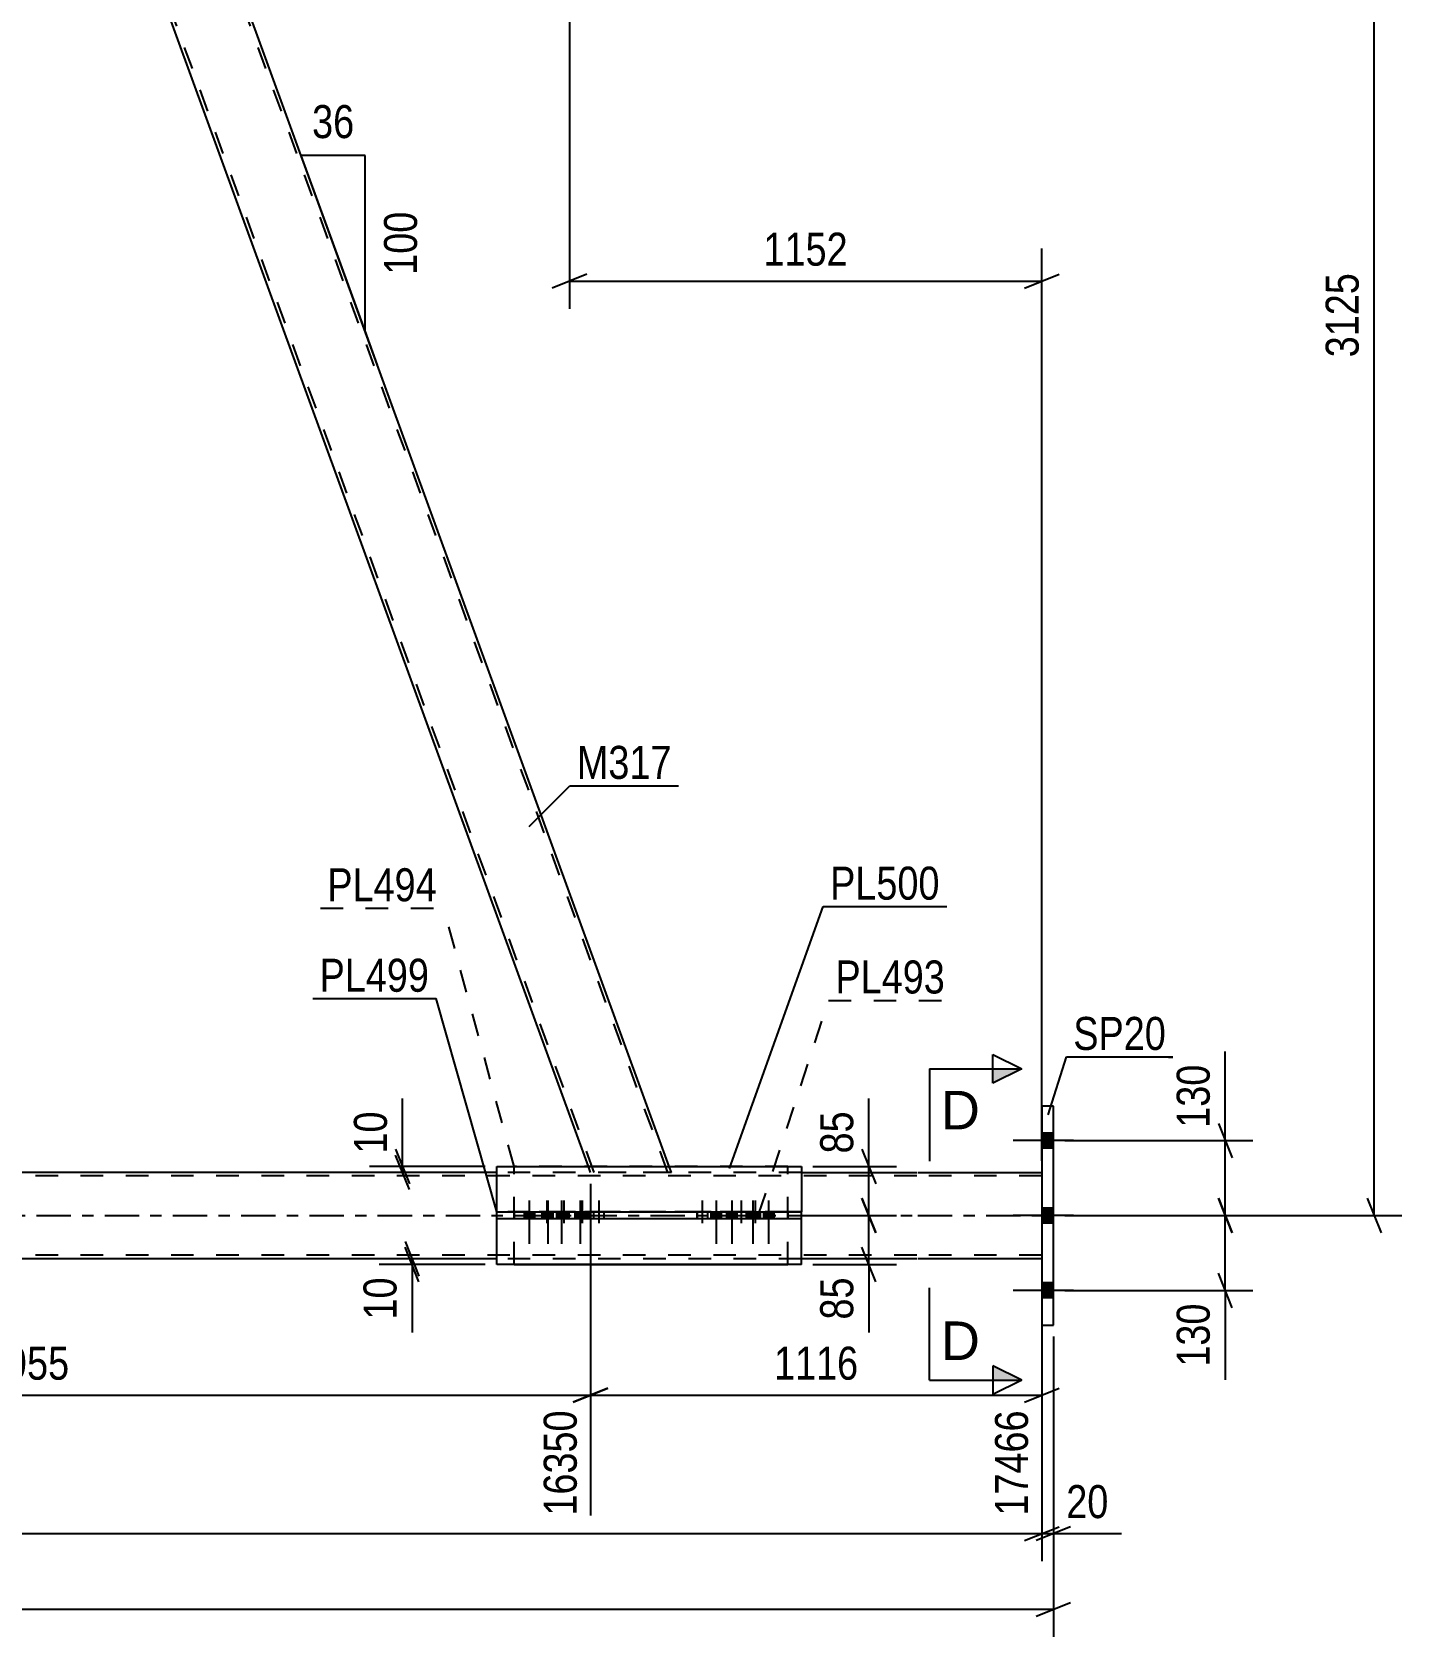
# Model space of a CAD drawing. Header units: millimetres. Extents: x 0 to 1189, y 0 to 841.
# Drawn here: x 930.7 to 1049.5, y 416.7 to 555.9 of the extents above; entities that cross this region are included whole.
import ezdxf

# ---------------------------------------------------------------- set-up
doc = ezdxf.new("R2010")
doc.units = ezdxf.units.MM
doc.linetypes.add('DXK_LINE_DOT2', pattern=[3.9198, 1.9599, -1.9599])
doc.linetypes.add('DXK_LINE_DOT3', pattern=[5.9187, 2.979, -0.9799, 0.9799, -0.9799])
doc.styles.add('Arial', font='ARIAL.TTF', dxfattribs={"height": 0.2})
doc.styles.add('Arial Narrow', font='ARIALN.TTF', dxfattribs={"height": 0.2})

# ---------------------------------------------------------------- blocks, each defined once
blk = doc.blocks.new('Bolt-570385304-7836 - 7820')
at = {"color": 1, "linetype": 'DXK_LINE_DOT2'}
for p, q in [((975.35, 454.55), (975.35, 450.8)), ((976.81, 454.55), (976.81, 450.8)), ((978.4, 454.55), (978.4, 450.8)), ((979.85, 454.55), (979.85, 450.8)), ((974.9, 453.55), (974.9, 452.95)), ((975.8, 453.55), (975.8, 452.95)), ((976.36, 453.55), (976.36, 452.95)), ((977.26, 453.55), (977.26, 452.95)), ((977.95, 453.55), (977.95, 452.95)), ((978.85, 453.55), (978.85, 452.95)), ((979.4, 453.55), (979.4, 452.95)), ((980.3, 453.55), (980.3, 452.95))]:
    blk.add_line(p, q, dxfattribs=at)
blk = doc.blocks.new('Bolt-570385304-7837 - 7820')
at = {"color": 1, "linetype": 'DXK_LINE_DOT2'}
for p, q in [((988.83, 454.55), (988.83, 450.8)), ((990.03, 454.55), (990.03, 450.8)), ((992.2, 454.55), (992.2, 450.8)), ((993.41, 454.55), (993.41, 450.8)), ((988.38, 453.55), (988.38, 452.95)), ((989.28, 453.55), (989.28, 452.95)), ((989.58, 453.55), (989.58, 452.95)), ((990.48, 453.55), (990.48, 452.95)), ((991.75, 453.55), (991.75, 452.95)), ((992.65, 453.55), (992.65, 452.95)), ((992.96, 453.55), (992.96, 452.95)), ((993.86, 453.55), (993.86, 452.95))]:
    blk.add_line(p, q, dxfattribs=at)
blk = doc.blocks.new('Part-570385304-8322 - 7820')
at = {"color": 2, "linetype": 'Continuous'}
for p, q in [((971, 453.55), (976.97, 453.55)), ((971, 452.95), (971, 453.55)), ((976.97, 452.95), (971, 452.95)), ((976.97, 453.55), (990.19, 453.55)), ((976.97, 453.55), (976.97, 452.95)), ((990.19, 452.95), (976.97, 452.95)), ((990.19, 453.55), (997.43, 453.55)), ((990.19, 453.55), (990.19, 452.95)), ((997.43, 452.95), (990.19, 452.95)), ((997.43, 453.55), (997.43, 453.55)), ((997.43, 452.95), (997.43, 453.55))]:
    blk.add_line(p, q, dxfattribs=at)
at = {"color": 7, "linetype": 'DXK_LINE_DOT2'}
for p, q in [((997.43, 453.55), (971, 453.55)), ((997.43, 452.95), (971, 452.95)), ((997.43, 452.95), (997.43, 452.95))]:
    blk.add_line(p, q, dxfattribs=at)
blk = doc.blocks.new('Bolt-570385304-8556 - 7820')
at = {"linetype": 'Continuous'}
for points in [[(990.48, 453.55), (989.58, 453.55), (989.58, 452.95), (990.48, 452.95)], [(991.84, 453.55), (990.94, 453.55), (990.94, 452.95), (991.84, 452.95)], [(993.67, 453.55), (992.77, 453.55), (992.77, 452.95), (993.67, 452.95)], [(995.03, 453.55), (994.13, 453.55), (994.13, 452.95), (995.03, 452.95)]]:
    blk.add_hatch(color=1, dxfattribs=at).paths.add_polyline_path(points)
at = {"color": 1, "linetype": 'Continuous'}
for p, q in [((990.03, 454.55), (990.03, 450.8)), ((991.39, 454.55), (991.39, 450.8)), ((993.22, 454.55), (993.22, 450.8)), ((994.58, 454.55), (994.58, 450.8)), ((989.58, 453.55), (989.58, 452.95)), ((990.48, 453.55), (990.48, 452.95)), ((990.94, 453.55), (990.94, 452.95)), ((991.84, 453.55), (991.84, 452.95)), ((992.77, 453.55), (992.77, 452.95)), ((993.67, 453.55), (993.67, 452.95)), ((994.13, 453.55), (994.13, 452.95)), ((995.03, 453.55), (995.03, 452.95))]:
    blk.add_line(p, q, dxfattribs=at)
blk = doc.blocks.new('Bolt-570385304-8547 - 7820')
at = {"linetype": 'Continuous'}
for points in [[(1018.28, 460.39), (1018.28, 459.09), (1019.28, 459.09), (1019.28, 460.39)], [(1018.28, 460.39), (1018.28, 459.09), (1019.28, 459.09), (1019.28, 460.39)], [(1018.28, 460.39), (1018.28, 459.09), (1019.28, 459.09), (1019.28, 460.39)], [(1018.28, 453.89), (1018.28, 452.59), (1019.28, 452.59), (1019.28, 453.89)], [(1018.28, 453.89), (1018.28, 452.59), (1019.28, 452.59), (1019.28, 453.89)], [(1018.28, 447.39), (1018.28, 446.09), (1019.28, 446.09), (1019.28, 447.39)], [(1018.28, 447.39), (1018.28, 446.09), (1019.28, 446.09), (1019.28, 447.39)], [(1018.28, 447.39), (1018.28, 446.09), (1019.28, 446.09), (1019.28, 447.39)]]:
    blk.add_hatch(color=1, dxfattribs=at).paths.add_polyline_path(points)
at = {"color": 1, "linetype": 'Continuous'}
for p, q in [((1021.03, 459.74), (1015.78, 459.74)), ((1021.03, 459.74), (1015.78, 459.74)), ((1021.03, 459.74), (1015.78, 459.74)), ((1019.28, 460.39), (1018.28, 460.39)), ((1019.28, 460.39), (1018.28, 460.39)), ((1019.28, 460.39), (1018.28, 460.39)), ((1019.28, 459.09), (1018.28, 459.09)), ((1019.28, 459.09), (1018.28, 459.09)), ((1019.28, 459.09), (1018.28, 459.09)), ((1021.03, 453.24), (1015.78, 453.24)), ((1021.03, 453.24), (1015.78, 453.24)), ((1019.28, 453.89), (1018.28, 453.89)), ((1019.28, 453.89), (1018.28, 453.89)), ((1019.28, 452.59), (1018.28, 452.59)), ((1019.28, 452.59), (1018.28, 452.59)), ((1019.28, 447.39), (1018.28, 447.39)), ((1019.28, 447.39), (1018.28, 447.39)), ((1019.28, 447.39), (1018.28, 447.39)), ((1021.03, 446.74), (1015.78, 446.74)), ((1021.03, 446.74), (1015.78, 446.74)), ((1021.03, 446.74), (1015.78, 446.74)), ((1019.28, 446.09), (1018.28, 446.09)), ((1019.28, 446.09), (1018.28, 446.09)), ((1019.28, 446.09), (1018.28, 446.09))]:
    blk.add_line(p, q, dxfattribs=at)
blk = doc.blocks.new('Part-570385304-8025 - 7820')
at = {"color": 2, "linetype": 'Continuous'}
for p, q in [((971, 453.55), (971, 457.5)), ((971, 457.5), (997.43, 457.5)), ((997.43, 457.5), (997.43, 453.55)), ((971, 449), (971, 452.95)), ((997.43, 449), (997.43, 452.95)), ((997.43, 449), (971, 449))]:
    blk.add_line(p, q, dxfattribs=at)
at = {"color": 7, "linetype": 'DXK_LINE_DOT2'}
for p, q in [((971, 452.95), (971, 453.55)), ((997.43, 452.95), (997.43, 453.55))]:
    blk.add_line(p, q, dxfattribs=at)
blk = doc.blocks.new('Part-570385304-8071 - 7820')
at = {"color": 7, "linetype": 'DXK_LINE_DOT2'}
for p, q in [((996.25, 453.55), (972.5, 453.55)), ((972.5, 453.55), (972.5, 452.95)), ((996.25, 452.95), (972.5, 452.95)), ((978.97, 453.55), (978.97, 452.95)), ((988.38, 452.95), (988.38, 453.55)), ((996.25, 453.55), (996.25, 452.95))]:
    blk.add_line(p, q, dxfattribs=at)
blk = doc.blocks.new('Part-570385304-8166 - 7820')
at = {"color": 7, "linetype": 'DXK_LINE_DOT2'}
for p, q in [((979.46, 456.99), (925.32, 605.74)), ((985.84, 456.99), (931.7, 605.74)), ((979.14, 456.99), (978.95, 457.5)), ((986.16, 456.99), (979.14, 456.99)), ((986.16, 456.99), (985.97, 457.5))]:
    blk.add_line(p, q, dxfattribs=at)
at = {"color": 2, "linetype": 'Continuous'}
for p, q in [((978.95, 457.5), (925.18, 605.24)), ((985.97, 457.5), (932.2, 605.24))]:
    blk.add_line(p, q, dxfattribs=at)
blk = doc.blocks.new('Part-570385304-8171 - 7820')
at = {"color": 7, "linetype": 'DXK_LINE_DOT2'}
for p, q in [((996.25, 457.5), (972.5, 457.5)), ((972.5, 449), (972.5, 457.5)), ((996.25, 449), (996.25, 457.5))]:
    blk.add_line(p, q, dxfattribs=at)
at = {"color": 2, "linetype": 'Continuous'}
for q in [(996.25, 449), (972.5, 449)]:
    blk.add_line((972.5, 449), q, dxfattribs=at)
blk = doc.blocks.new('Part-570385304-8192 - 7820')
at = {"color": 2, "linetype": 'Continuous'}
for p, q in [((971, 456.99), (893.42, 456.99)), ((997.43, 456.99), (1007.43, 456.99)), ((1007.53, 456.99), (1018.28, 456.99)), ((971, 449.49), (893.42, 449.49)), ((1007.43, 449.49), (997.43, 449.49)), ((1018.28, 449.49), (1007.53, 449.49))]:
    blk.add_line(p, q, dxfattribs=at)
at = {"color": 7, "linetype": 'DXK_LINE_DOT2'}
for p, q in [((997.43, 456.99), (971, 456.99)), ((1018.28, 456.99), (1018.28, 449.49)), ((1007.43, 456.69), (161.65, 456.69)), ((1018.28, 456.69), (1007.53, 456.69)), ((1007.43, 449.79), (161.65, 449.79)), ((1018.28, 449.79), (1007.53, 449.79)), ((997.43, 449.49), (971, 449.49))]:
    blk.add_line(p, q, dxfattribs=at)
at = {"color": 7, "linetype": 'DXK_LINE_DOT3'}
for p, q in [((161.65, 453.24), (1007.43, 453.24)), ((1007.53, 453.24), (1018.28, 453.24))]:
    blk.add_line(p, q, dxfattribs=at)
blk = doc.blocks.new('Part-570385304-8212 - 7820')
at = {"color": 2, "linetype": 'Continuous'}
for p, q in [((1019.28, 462.74), (1018.28, 462.74)), ((1018.28, 462.74), (1018.28, 443.74)), ((1019.28, 443.74), (1019.28, 462.74)), ((1018.28, 443.74), (1019.28, 443.74))]:
    blk.add_line(p, q, dxfattribs=at)
blk = doc.blocks.new('Bolt-570385304-8557 - 7820')
at = {"linetype": 'Continuous'}
for points in [[(974.27, 453.55), (973.37, 453.55), (973.37, 452.95), (974.27, 452.95)], [(975.87, 453.55), (974.97, 453.55), (974.97, 452.95), (975.87, 452.95)], [(977.08, 453.55), (976.18, 453.55), (976.18, 452.95), (977.08, 452.95)], [(978.68, 453.55), (977.78, 453.55), (977.78, 452.95), (978.68, 452.95)]]:
    blk.add_hatch(color=1, dxfattribs=at).paths.add_polyline_path(points)
at = {"color": 1, "linetype": 'Continuous'}
for p, q in [((973.82, 454.55), (973.82, 450.8)), ((975.42, 454.55), (975.42, 450.8)), ((976.63, 454.55), (976.63, 450.8)), ((978.23, 454.55), (978.23, 450.8)), ((973.37, 453.55), (973.37, 452.95)), ((974.27, 453.55), (974.27, 452.95)), ((974.97, 453.55), (974.97, 452.95)), ((975.87, 453.55), (975.87, 452.95)), ((976.18, 453.55), (976.18, 452.95)), ((977.08, 453.55), (977.08, 452.95)), ((977.78, 453.55), (977.78, 452.95)), ((978.68, 453.55), (978.68, 452.95))]:
    blk.add_line(p, q, dxfattribs=at)
blk = doc.blocks.new('StraightDimension-570385304-10384 - 7820')
at = {"color": 7, "linetype": 'Continuous'}
for p, q in [((1018.28, 442.74), (1018.28, 423.24)), ((1019.28, 442.74), (1019.28, 423.24)), ((1016.78, 425.04), (1019.78, 426.24)), ((1020.78, 426.24), (1017.78, 425.04)), ((1018.28, 425.64), (1019.28, 425.64)), ((1019.28, 425.64), (1025.18, 425.64)), ((1019.28, 425.64), (1025.18, 425.64))]:
    blk.add_line(p, q, dxfattribs=at)
at = {"color": 0}
blk.add_wipeout([(1024.66, 426.39), (1024.66, 430.59), (1019.8, 430.59), (1019.8, 426.39)], dxfattribs=at)
at = {"color": 3, "style": 'Arial Narrow'}
blk.add_text('20', height=2.863, dxfattribs=at).set_placement((1020.4, 426.99))
blk = doc.blocks.new('StraightDimension-570385304-10359 - 7820')
at = {"color": 7, "linetype": 'Continuous'}
for p, q in [((1019.28, 442.74), (1019.28, 416.68)), ((1017.78, 418.48), (1020.78, 419.68)), ((160.65, 419.08), (1019.28, 419.08))]:
    blk.add_line(p, q, dxfattribs=at)
blk = doc.blocks.new('StraightDimension-570385304-10404 - 7820')
at = {"color": 7, "linetype": 'Continuous'}
for p, q in [((1018.28, 442.74), (1018.28, 423.24)), ((1016.78, 425.04), (1019.78, 426.24)), ((161.65, 425.64), (1018.28, 425.64))]:
    blk.add_line(p, q, dxfattribs=at)
blk = doc.blocks.new('StraightDimension-570385304-43969 - 7820')
at = {"color": 7, "linetype": 'Continuous'}
for p, q in [((1003.27, 457.5), (1003.27, 463.41)), ((1003.27, 457.5), (1003.27, 463.41)), ((1002.67, 459), (1003.87, 456)), ((998.43, 457.5), (1005.67, 457.5)), ((1003.27, 453.24), (1003.27, 457.5)), ((1003.87, 451.74), (1002.67, 454.74)), ((998.43, 453.24), (1005.67, 453.24))]:
    blk.add_line(p, q, dxfattribs=at)
at = {"color": 0}
blk.add_wipeout([(1002.52, 462.88), (998.32, 462.88), (998.32, 458.03), (1002.52, 458.03)], dxfattribs=at)
at = {"color": 3, "style": 'Arial Narrow'}
blk.add_text('85', height=2.863, rotation=90.0002, dxfattribs=at).set_placement((1001.92, 458.63))
blk = doc.blocks.new('StraightDimension-570385304-38318 - 7820')
at = {"color": 7, "linetype": 'Continuous'}
for p, q in [((881.41, 455.99), (881.41, 427.21)), ((979.14, 455.99), (979.14, 427.21)), ((882.91, 438.25), (879.91, 437.05)), ((881.41, 437.65), (979.14, 437.65)), ((977.64, 437.05), (980.64, 438.25))]:
    blk.add_line(p, q, dxfattribs=at)
at = {"color": 0}
blk.add_wipeout([(934.53, 438.4), (934.53, 442.6), (926.02, 442.6), (926.02, 438.4)], dxfattribs=at)
at = {"color": 3, "style": 'Arial Narrow'}
blk.add_text('1955', height=2.863, dxfattribs=at).set_placement((926.62, 439))
at = {"color": 0, "linetype": 'Continuous'}
blk.add_wipeout([(978.54, 436.95), (974.34, 436.95), (974.34, 426.61), (978.54, 426.61)], dxfattribs=at)
at = {"color": 3, "linetype": 'Continuous', "style": 'Arial Narrow'}
blk.add_text('16350', height=2.863, rotation=90.0002, dxfattribs=at).set_placement((977.94, 427.21))
blk = doc.blocks.new('StraightDimension-570385304-10912 - 7820')
at = {"color": 7, "linetype": 'Continuous'}
for p, q in [((1033.59, 454.74), (1034.79, 451.74)), ((1020.28, 453.24), (1036.59, 453.24)), ((1034.19, 446.74), (1034.19, 453.24)), ((1034.79, 445.24), (1033.59, 448.24)), ((1020.28, 446.74), (1036.59, 446.74)), ((1034.19, 446.74), (1034.19, 439)), ((1034.19, 446.74), (1034.19, 439))]:
    blk.add_line(p, q, dxfattribs=at)
at = {"color": 0}
blk.add_wipeout([(1033.44, 446.21), (1029.24, 446.21), (1029.24, 439.53), (1033.44, 439.53)], dxfattribs=at)
at = {"color": 3, "style": 'Arial Narrow'}
blk.add_text('130', height=2.863, rotation=90.0002, dxfattribs=at).set_placement((1032.84, 440.13))
blk = doc.blocks.new('StraightDimension-570385304-43935 - 7820')
at = {"color": 7, "linetype": 'Continuous'}
for p, q in [((963.06, 450.99), (964.26, 447.99)), ((964.26, 447.5), (963.06, 450.5)), ((970, 449.49), (960.81, 449.49)), ((970, 449), (960.81, 449)), ((963.66, 449), (963.66, 449.49)), ((963.66, 449), (963.66, 443.09)), ((963.66, 449), (963.66, 443.09))]:
    blk.add_line(p, q, dxfattribs=at)
at = {"color": 0}
blk.add_wipeout([(962.91, 448.47), (958.71, 448.47), (958.71, 443.62), (962.91, 443.62)], dxfattribs=at)
at = {"color": 3, "style": 'Arial Narrow'}
blk.add_text('10', height=2.863, rotation=90.0002, dxfattribs=at).set_placement((962.31, 444.22))
blk = doc.blocks.new('StraightDimension-570385304-10904 - 7820')
at = {"color": 7, "linetype": 'Continuous'}
for p, q in [((1034.19, 459.74), (1034.19, 467.47)), ((1034.19, 459.74), (1034.19, 467.47)), ((1033.59, 461.24), (1034.79, 458.24)), ((1020.28, 459.74), (1036.59, 459.74)), ((1034.19, 453.24), (1034.19, 459.74)), ((1034.79, 451.74), (1033.59, 454.74)), ((1020.28, 453.24), (1036.59, 453.24))]:
    blk.add_line(p, q, dxfattribs=at)
at = {"color": 0}
blk.add_wipeout([(1033.44, 466.95), (1029.24, 466.95), (1029.24, 460.26), (1033.44, 460.26)], dxfattribs=at)
at = {"color": 3, "style": 'Arial Narrow'}
blk.add_text('130', height=2.863, rotation=90.0002, dxfattribs=at).set_placement((1032.84, 460.86))
blk = doc.blocks.new('StraightDimension-570385304-10949 - 7820')
at = {"color": 7, "linetype": 'Continuous'}
for p, q in [((1047.11, 453.24), (1047.11, 609.49)), ((1046.51, 454.74), (1047.71, 451.74)), ((1020.28, 453.24), (1049.51, 453.24))]:
    blk.add_line(p, q, dxfattribs=at)
at = {"color": 0}
blk.add_wipeout([(1046.36, 535.62), (1042.16, 535.62), (1042.16, 527.11), (1046.36, 527.11)], dxfattribs=at)
at = {"color": 3, "style": 'Arial Narrow'}
blk.add_text('3125', height=2.863, rotation=90.0002, dxfattribs=at).set_placement((1045.76, 527.71))
blk = doc.blocks.new('StraightDimension-570385304-38317 - 7820')
at = {"color": 7, "linetype": 'Continuous'}
for p, q in [((979.14, 455.99), (979.14, 427.21)), ((1018.28, 448.49), (1018.28, 427.21)), ((980.64, 438.25), (977.64, 437.05)), ((979.14, 437.65), (1018.28, 437.65)), ((1016.78, 437.05), (1019.78, 438.25))]:
    blk.add_line(p, q, dxfattribs=at)
at = {"color": 0}
blk.add_wipeout([(1002.96, 438.4), (1002.96, 442.6), (994.45, 442.6), (994.45, 438.4)], dxfattribs=at)
at = {"color": 3, "style": 'Arial Narrow'}
blk.add_text('1116', height=2.863, dxfattribs=at).set_placement((995.05, 439))
at = {"color": 0, "linetype": 'Continuous'}
blk.add_wipeout([(1017.68, 436.95), (1013.48, 436.95), (1013.48, 426.61), (1017.68, 426.61)], dxfattribs=at)
at = {"color": 3, "linetype": 'Continuous', "style": 'Arial Narrow'}
blk.add_text('17466', height=2.863, rotation=90.0002, dxfattribs=at).set_placement((1017.08, 427.21))
blk = doc.blocks.new('AngleDimension-570385304-38731 - 7820')
at = {"color": 7, "linetype": 'Continuous'}
for p, q in [((959.59, 545.23), (954.05, 545.23)), ((959.59, 530), (954.05, 545.23)), ((959.59, 530), (959.59, 545.23)), ((960.67, 527.02), (959.59, 530))]:
    blk.add_line(p, q, dxfattribs=at)
at = {"color": 0}
for points in [[(959.24, 546.13), (959.24, 550.33), (954.39, 550.33), (954.39, 546.13)], [(964.69, 540.96), (960.49, 540.96), (960.49, 534.27), (964.69, 534.27)]]:
    blk.add_wipeout(points, dxfattribs=at)
at = {"color": 3, "style": 'Arial Narrow'}
blk.add_text('36', height=2.863, dxfattribs=at).set_placement((954.99, 546.73))
blk.add_text('100', height=2.863, rotation=90.0002, dxfattribs=at).set_placement((964.09, 534.87))
blk = doc.blocks.new('StraightDimension-570385304-38776 - 7820')
at = {"color": 7, "linetype": 'Continuous'}
for p, q in [((977.31, 604.74), (977.31, 531.91)), ((1018.28, 457.99), (1018.28, 537.16)), ((978.81, 534.91), (975.81, 533.71)), ((1016.78, 533.71), (1019.78, 534.91)), ((977.31, 534.31), (1018.28, 534.31))]:
    blk.add_line(p, q, dxfattribs=at)
at = {"color": 0}
blk.add_wipeout([(1002.05, 535.06), (1002.05, 539.26), (993.54, 539.26), (993.54, 535.06)], dxfattribs=at)
at = {"color": 3, "style": 'Arial Narrow'}
blk.add_text('1152', height=2.863, dxfattribs=at).set_placement((994.14, 535.66))
blk = doc.blocks.new('StraightDimension-570385304-43952 - 7820')
at = {"color": 7, "linetype": 'Continuous'}
for p, q in [((962.83, 457.5), (962.83, 463.41)), ((962.83, 457.5), (962.83, 463.41)), ((962.23, 459), (963.43, 456)), ((963.43, 455.49), (962.23, 458.49)), ((970, 457.5), (959.98, 457.5)), ((970, 456.99), (959.98, 456.99)), ((962.83, 456.99), (962.83, 457.5))]:
    blk.add_line(p, q, dxfattribs=at)
at = {"color": 0}
blk.add_wipeout([(962.08, 462.88), (957.88, 462.88), (957.88, 458.02), (962.08, 458.02)], dxfattribs=at)
at = {"color": 3, "style": 'Arial Narrow'}
blk.add_text('10', height=2.863, rotation=90.0002, dxfattribs=at).set_placement((961.48, 458.62))
blk = doc.blocks.new('StraightDimension-570385304-43970 - 7820')
at = {"color": 7, "linetype": 'Continuous'}
for p, q in [((1002.67, 454.74), (1003.87, 451.74)), ((998.43, 453.24), (1005.67, 453.24)), ((1003.27, 449), (1003.27, 453.24)), ((1003.87, 447.5), (1002.67, 450.5)), ((998.43, 449), (1005.67, 449)), ((1003.27, 449), (1003.27, 443.09)), ((1003.27, 449), (1003.27, 443.09))]:
    blk.add_line(p, q, dxfattribs=at)
at = {"color": 0}
blk.add_wipeout([(1002.52, 448.48), (998.32, 448.48), (998.32, 443.62), (1002.52, 443.62)], dxfattribs=at)
at = {"color": 3, "style": 'Arial Narrow'}
blk.add_text('85', height=2.863, rotation=90.0002, dxfattribs=at).set_placement((1001.92, 444.22))
blk = doc.blocks.new('Mark-570385304-8021 - 7820')
at = {"color": 0}
blk.add_wipeout([(1009.43, 480.65), (1009.43, 483.65), (999.92, 483.65), (999.92, 480.65)], dxfattribs=at)
blk.add_wipeout([(1009.43, 480.65), (1009.43, 483.65), (999.92, 483.65), (999.92, 480.65)], dxfattribs=at)
at = {"color": 30, "linetype": 'Continuous'}
for p, q in [((991.19, 457.32), (999.32, 480.05)), ((999.32, 480.05), (1010.03, 480.05))]:
    blk.add_line(p, q, dxfattribs=at)
at = {"color": 3, "style": 'Arial Narrow'}
blk.add_text('PL500', height=2.863, dxfattribs=at).set_placement((999.92, 480.65))
blk = doc.blocks.new('Mark-570385304-34538 - 7820')
at = {"color": 0}
blk.add_wipeout([(986.17, 491.13), (986.17, 494.13), (977.95, 494.13), (977.95, 491.13)], dxfattribs=at)
blk.add_wipeout([(986.17, 491.13), (986.17, 494.13), (977.95, 494.13), (977.95, 491.13)], dxfattribs=at)
at = {"color": 30, "linetype": 'Continuous'}
for p, q in [((973.81, 487), (977.35, 490.53)), ((977.35, 490.53), (986.77, 490.53))]:
    blk.add_line(p, q, dxfattribs=at)
at = {"color": 3, "style": 'Arial Narrow'}
blk.add_text('M317', height=2.863, dxfattribs=at).set_placement((977.95, 491.13))
blk = doc.blocks.new('Mark-570385304-8067 - 7820')
at = {"color": 0}
blk.add_wipeout([(1009.89, 472.51), (1009.89, 475.51), (1000.38, 475.51), (1000.38, 472.51)], dxfattribs=at)
blk.add_wipeout([(1009.89, 472.51), (1009.89, 475.51), (1000.38, 475.51), (1000.38, 472.51)], dxfattribs=at)
at = {"color": 30, "linetype": 'DXK_LINE_DOT2'}
for p, q in [((993.72, 453.33), (999.78, 471.91)), ((999.78, 471.91), (1010.49, 471.91))]:
    blk.add_line(p, q, dxfattribs=at)
at = {"color": 3, "style": 'Arial Narrow'}
blk.add_text('PL493', height=2.863, dxfattribs=at).set_placement((1000.38, 472.51))
blk = doc.blocks.new('Mark-570385304-8167 - 7820')
at = {"color": 0}
blk.add_wipeout([(965.81, 480.51), (965.81, 483.51), (956.31, 483.51), (956.31, 480.51)], dxfattribs=at)
blk.add_wipeout([(965.81, 480.51), (965.81, 483.51), (956.31, 483.51), (956.31, 480.51)], dxfattribs=at)
at = {"color": 30, "linetype": 'DXK_LINE_DOT2'}
for p in [(955.71, 479.91), (972.5, 457.5)]:
    blk.add_line(p, (966.41, 479.91), dxfattribs=at)
at = {"color": 3, "style": 'Arial Narrow'}
blk.add_text('PL494', height=2.863, dxfattribs=at).set_placement((956.31, 480.51))
blk = doc.blocks.new('Mark-570385304-8208 - 7820')
at = {"color": 0}
blk.add_wipeout([(1029.05, 467.61), (1029.05, 470.61), (1021.01, 470.61), (1021.01, 467.61)], dxfattribs=at)
blk.add_wipeout([(1029.05, 467.61), (1029.05, 470.61), (1021.01, 470.61), (1021.01, 467.61)], dxfattribs=at)
at = {"color": 30, "linetype": 'Continuous'}
for p, q in [((1018.83, 461.97), (1020.41, 467.01)), ((1020.41, 467.01), (1029.65, 467.01))]:
    blk.add_line(p, q, dxfattribs=at)
at = {"color": 3, "style": 'Arial Narrow'}
blk.add_text('SP20', height=2.863, dxfattribs=at).set_placement((1021.01, 467.61))
blk = doc.blocks.new('Mark-570385304-8318 - 7820')
at = {"color": 0}
blk.add_wipeout([(965.15, 472.66), (965.15, 475.66), (955.64, 475.66), (955.64, 472.66)], dxfattribs=at)
blk.add_wipeout([(965.15, 472.66), (965.15, 475.66), (955.64, 475.66), (955.64, 472.66)], dxfattribs=at)
at = {"color": 30, "linetype": 'Continuous'}
for p in [(955.04, 472.06), (971, 453.55)]:
    blk.add_line(p, (965.75, 472.06), dxfattribs=at)
at = {"color": 3, "style": 'Arial Narrow'}
blk.add_text('PL499', height=2.863, dxfattribs=at).set_placement((955.64, 472.66))
blk = doc.blocks.new('SectionMark-570385304-11000 - 7820')
at = {"linetype": 'Continuous'}
for points in [[(1014.04, 464.72), (1014.04, 465.97), (1016.54, 465.97)], [(1014.04, 438.96), (1014.04, 440.21), (1016.54, 438.96)]]:
    blk.add_hatch(color=6, dxfattribs=at).paths.add_polyline_path(points)
at = {"color": 6, "linetype": 'Continuous'}
for p, q in [((1014.04, 464.72), (1014.04, 467.22)), ((1014.04, 467.22), (1016.54, 465.97)), ((1008.54, 465.97), (1008.54, 457.97)), ((1008.54, 465.97), (1016.54, 465.97)), ((1016.54, 465.97), (1014.04, 464.72)), ((1008.54, 438.96), (1008.54, 446.96)), ((1016.54, 438.96), (1014.04, 440.21)), ((1014.04, 440.21), (1014.04, 437.71)), ((1008.54, 438.96), (1016.54, 438.96)), ((1016.54, 438.96), (1014.04, 437.71))]:
    blk.add_line(p, q, dxfattribs=at)
at = {"color": 0, "linetype": 'Continuous'}
for points in [[(1012.91, 460.72), (1012.91, 464.22), (1009.54, 464.22), (1009.54, 460.72)], [(1012.91, 440.71), (1012.91, 444.21), (1009.54, 444.21), (1009.54, 440.71)]]:
    blk.add_wipeout(points, dxfattribs=at)
at = {"color": 3, "linetype": 'Continuous', "style": 'Arial'}
for p in [(1009.54, 460.72), (1009.54, 440.71)]:
    blk.add_text('D', height=3.34, rotation=0.0057, dxfattribs=at).set_placement(p)

msp = doc.modelspace()

# ---------------------------------------------------------------- block references
for name in ['Part-570385304-8166 - 7820', 'Part-570385304-8212 - 7820', 'Bolt-570385304-8547 - 7820', 'Part-570385304-8192 - 7820', 'Part-570385304-8025 - 7820', 'Part-570385304-8171 - 7820', 'Bolt-570385304-8557 - 7820', 'Bolt-570385304-7836 - 7820', 'Bolt-570385304-7837 - 7820', 'Bolt-570385304-8556 - 7820', 'Part-570385304-8322 - 7820', 'Part-570385304-8071 - 7820', 'StraightDimension-570385304-10384 - 7820']:
    msp.add_blockref(name, (0, 0))

# ---------------------------------------------------------------- next in the draw order: block references
for name in ['AngleDimension-570385304-38731 - 7820', 'StraightDimension-570385304-43969 - 7820', 'StraightDimension-570385304-10359 - 7820']:
    msp.add_blockref(name, (0, 0))

# ---------------------------------------------------------------- next in the draw order: block references
msp.add_blockref('StraightDimension-570385304-10404 - 7820', (0, 0))

# ---------------------------------------------------------------- next in the draw order: block references
for name in ['StraightDimension-570385304-38318 - 7820', 'StraightDimension-570385304-10912 - 7820']:
    msp.add_blockref(name, (0, 0))

# ---------------------------------------------------------------- next in the draw order: block references
for name in ['StraightDimension-570385304-10904 - 7820', 'StraightDimension-570385304-43952 - 7820', 'StraightDimension-570385304-43935 - 7820']:
    msp.add_blockref(name, (0, 0))

# ---------------------------------------------------------------- next in the draw order: block references
for name in ['StraightDimension-570385304-10949 - 7820', 'Mark-570385304-8167 - 7820']:
    msp.add_blockref(name, (0, 0))

# ---------------------------------------------------------------- next in the draw order: block references
for name in ['StraightDimension-570385304-38776 - 7820', 'Mark-570385304-8318 - 7820', 'StraightDimension-570385304-38317 - 7820']:
    msp.add_blockref(name, (0, 0))

# ---------------------------------------------------------------- next in the draw order: block references
for name in ['Mark-570385304-34538 - 7820', 'Mark-570385304-8021 - 7820', 'Mark-570385304-8208 - 7820', 'StraightDimension-570385304-43970 - 7820']:
    msp.add_blockref(name, (0, 0))

# ---------------------------------------------------------------- next in the draw order: block references
msp.add_blockref('Mark-570385304-8067 - 7820', (0, 0))

# ---------------------------------------------------------------- next in the draw order: block references
msp.add_blockref('SectionMark-570385304-11000 - 7820', (0, 0))

doc.saveas('drawing.dxf')
